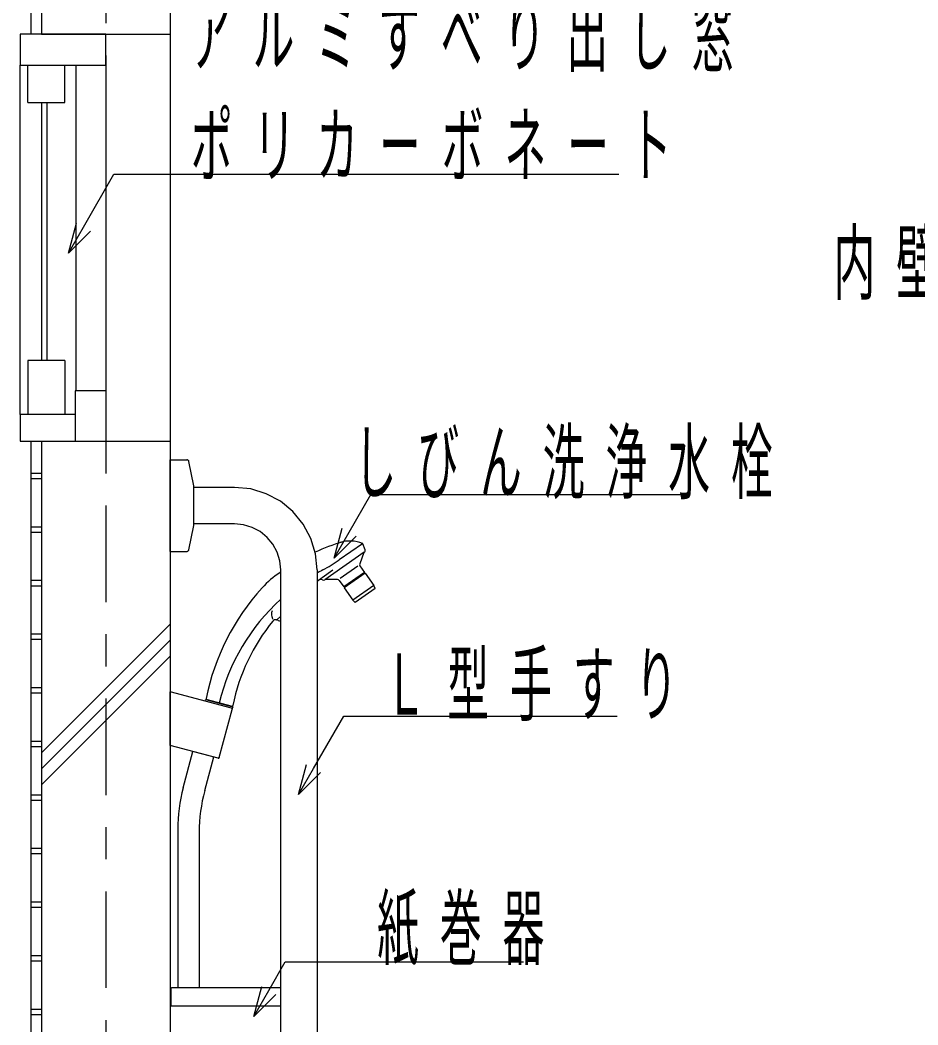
# Model space of a CAD drawing. Units: millimetres, scale not verified. Extents: x -13498 to 309, y -53460 to 8010.
# Drawn here: x -9185 to -8348, y -12665 to -11728 of the extents above; entities that cross this region are included whole.
import ezdxf

# ---------------------------------------------------------------- set-up
doc = ezdxf.new("R2010")
doc.units = ezdxf.units.MM
doc.header["$LTSCALE"] = 30
doc.linetypes.add('USER2', pattern=[6, 3, -1, 1, -1])
doc.layers.add('layer1', color=4, linetype='Continuous', lineweight=25)
doc.styles.add('ＭＳ ゴシック', font='')
doc.styles.get('ＭＳ ゴシック').set_extended_font_data('MS Gothic')

msp = doc.modelspace()

# ---------------------------------------------------------------- linework, layer by layer
at = {"layer": 'layer1', "linetype": 'USER2'}
msp.add_line((-9104.8, -11100.7), (-9104.8, -15060.7), dxfattribs=at)
at = {"layer": 'layer1', "color": 20}
for p, q in [((-9164.8, -11350.7), (-9164.8, -11740.7)), ((-9044.8, -11350.7), (-9044.8, -13610.7)), ((-9164.8, -11740.7), (-9044.8, -11740.7)), ((-9164.8, -12120.7), (-9164.8, -13610.7)), ((-9164.8, -12120.7), (-9044.8, -12120.7))]:
    msp.add_line(p, q, dxfattribs=at)
at = {"layer": 'layer1', "color": 3}
for p, q in [((-9174.8, -11355.7), (-9174.8, -11740.7)), ((-9104.8, -11740.73), (-9184.8, -11740.73)), ((-9184.8, -11740.73), (-9184.8, -11769.73)), ((-9104.8, -11769.73), (-9104.8, -11740.73)), ((-9184.8, -11769.73), (-9104.8, -11769.73)), ((-9177.5, -11804.7), (-9177.5, -11769.73)), ((-9143, -11804.7), (-9143, -11769.73)), ((-9177.5, -11804.7), (-9143, -11804.7)), ((-9143, -12045.2), (-9177.5, -12045.2)), ((-9177.5, -12045.2), (-9177.5, -12095.7)), ((-9143, -12045.2), (-9143, -12095.7)), ((-9133.3, -12073.7), (-9133.3, -12120.7)), ((-9104.8, -12073.7), (-9133.3, -12073.7)), ((-9104.8, -12073.7), (-9104.8, -12120.7)), ((-9133.3, -12095.7), (-9184.8, -12095.7)), ((-9184.8, -12095.7), (-9184.8, -12120.7)), ((-9184.8, -12120.7), (-9104.8, -12120.7)), ((-9174.8, -12120.7), (-9174.8, -13550.7)), ((-9044.8, -12137.95), (-9029.31, -12137.95)), ((-9044.8, -12223.45), (-9044.8, -12137.95)), ((-9022.82, -12162.24), (-9027.4, -12139.4)), ((-9022.8, -12199.16), (-9022.8, -12162.24)), ((-8984.8, -12163.7), (-9022.8, -12163.7)), ((-9027.4, -12221.99), (-9022.82, -12199.16)), ((-8984.8, -12197.7), (-9022.8, -12197.7)), ((-9044.8, -12223.45), (-9029.31, -12223.45)), ((-8863.85, -12224.17), (-8900.65, -12249.94)), ((-8865.55, -12216.2), (-8887.21, -12231.37)), ((-8864.23, -12224.43), (-8868.11, -12235.1)), ((-8863.12, -12221.84), (-8865.18, -12216.21)), ((-8941.8, -12242.96), (-8942.24, -12243.23)), ((-8941.8, -12880.7), (-8941.8, -12240.7)), ((-8907.8, -12240.7), (-8907.8, -12880.7)), ((-8893.09, -12240.98), (-8903.02, -12247.93)), ((-8869.99, -12237.14), (-8886.36, -12248.6)), ((-8863.66, -12242.95), (-8883.07, -12256.54)), ((-8867.87, -12236.93), (-8863.66, -12242.95)), ((-8864.35, -12243.44), (-8863.78, -12244.26)), ((-8864.3, -12243.51), (-8864.21, -12244.56)), ((-8888.92, -12249.67), (-8900.27, -12249.67)), ((-8887.29, -12250.52), (-8883.07, -12256.54)), ((-8863.08, -12243.77), (-8882.5, -12257.36)), ((-8863.08, -12243.77), (-8855.05, -12255.24)), ((-8882.5, -12257.36), (-8874.47, -12268.83)), ((-8882.37, -12256.06), (-8881.8, -12256.88)), ((-8881.37, -12256.58), (-8882.32, -12256.13)), ((-8855.05, -12255.24), (-8874.47, -12268.83)), ((-8853.82, -12258.04), (-8872.25, -12270.95)), ((-8853.82, -12258.04), (-8855.05, -12255.24)), ((-8872.25, -12270.95), (-8874.47, -12268.83)), ((-8950.26, -12280.49), (-8950.4, -12281.28)), ((-8950.01, -12279.71), (-8950.26, -12280.49)), ((-8949.62, -12278.89), (-8950.01, -12279.71)), ((-8950.4, -12281.28), (-8950.43, -12282.09)), ((-8950.43, -12282.09), (-8950.33, -12282.96)), ((-8950.33, -12282.96), (-8950.12, -12283.99)), ((-8950.12, -12283.99), (-8949.78, -12285.14)), ((-8949.78, -12285.14), (-8949.31, -12286.52)), ((-8941.8, -12283.71), (-8945.4, -12287.3)), ((-8944.07, -12287.79), (-8944.98, -12286.88)), ((-9044.8, -12404.35), (-9044.8, -12354.35)), ((-8987.74, -12369.64), (-9044.8, -12354.35)), ((-9012.35, -12363.05), (-9012.04, -12361.91)), ((-9011.43, -12361.55), (-9012.04, -12361.91)), ((-8986.7, -12368.18), (-9011.43, -12361.55)), ((-9010.71, -12361.75), (-8987.54, -12367.96)), ((-8999.02, -12415.58), (-8987.04, -12370.86)), ((-8987.38, -12372.13), (-8986.92, -12370.92)), ((-8986.92, -12370.92), (-8986.35, -12368.79)), ((-8986.7, -12368.18), (-8986.35, -12368.79)), ((-9000.24, -12416.29), (-9044.8, -12404.35)), ((-9032.69, -12443.98), (-9023.6, -12410.06)), ((-9002.44, -12415.73), (-9021.57, -12410.6)), ((-9012.69, -12446.62), (-9004.28, -12415.23)), ((-9037.8, -12482.81), (-9037.8, -12630.7)), ((-9017.8, -12485.44), (-9017.8, -12630.7)), ((-9044.3, -12631.38), (-9044.3, -12647.7)), ((-8941.8, -12630.7), (-9043.51, -12630.7)), ((-9044.8, -12646.5), (-9044.8, -12708.3)), ((-9044.3, -12646.5), (-9044.8, -12646.5)), ((-8941.8, -12647.7), (-9044.3, -12647.7))]:
    msp.add_line(p, q, dxfattribs=at)
at = {"layer": 'layer1'}
for p, q in [((-9184.8, -12095.7), (-9184.8, -11769.73)), ((-9132.8, -11769.73), (-9132.8, -12073.7)), ((-9104.8, -11769.73), (-9104.8, -12073.7)), ((-9164.8, -11804.7), (-9164.8, -12045.2)), ((-9159.8, -11804.7), (-9159.8, -12045.2)), ((-9125.8, -11920.84), (-9097.36, -11871.58)), ((-9097.36, -11871.58), (-9016.34, -11871.58)), ((-9016.34, -11871.58), (-8626.49, -11871.58)), ((-9139.8, -11945.09), (-9132.3, -11917.09)), ((-9139.8, -11945.09), (-9125.8, -11920.84)), ((-9119.31, -11924.59), (-9139.8, -11945.09)), ((-9164.8, -12150.7), (-9174.8, -12150.7)), ((-9164.8, -12155.7), (-9174.8, -12155.7)), ((-8878.04, -12205.54), (-8857.67, -12170.27)), ((-8857.67, -12170.27), (-8855.67, -12170.27)), ((-8855.67, -12170.27), (-8559.94, -12170.27)), ((-9164.8, -12200.7), (-9174.8, -12200.7)), ((-9164.8, -12205.7), (-9174.8, -12205.7)), ((-8892.04, -12229.79), (-8884.54, -12201.79)), ((-8892.04, -12229.79), (-8878.04, -12205.54)), ((-8871.54, -12209.3), (-8892.04, -12229.79)), ((-9164.8, -12250.7), (-9174.8, -12250.7)), ((-9164.8, -12255.7), (-9174.8, -12255.7)), ((-9164.8, -12411.29), (-9044.8, -12291.29)), ((-9164.8, -12300.7), (-9174.8, -12300.7)), ((-9164.8, -12305.7), (-9174.8, -12305.7)), ((-9164.8, -12426.29), (-9044.8, -12306.29)), ((-9164.8, -12441.29), (-9044.8, -12321.29)), ((-9164.8, -12350.7), (-9174.8, -12350.7)), ((-9164.8, -12355.7), (-9174.8, -12355.7)), ((-8911.1, -12425.92), (-8882.97, -12377.19)), ((-8882.97, -12377.19), (-8880.97, -12377.19)), ((-8880.97, -12377.19), (-8627.93, -12377.19)), ((-9164.8, -12400.7), (-9174.8, -12400.7)), ((-9164.8, -12405.7), (-9174.8, -12405.7)), ((-8925.1, -12450.17), (-8917.6, -12422.17)), ((-8925.1, -12450.17), (-8911.1, -12425.92)), ((-8904.6, -12429.67), (-8925.1, -12450.17)), ((-9164.8, -12450.7), (-9174.8, -12450.7)), ((-9164.8, -12455.7), (-9174.8, -12455.7)), ((-9164.8, -12500.7), (-9174.8, -12500.7)), ((-9164.8, -12505.7), (-9174.8, -12505.7)), ((-9164.8, -12550.7), (-9174.8, -12550.7)), ((-9164.8, -12555.7), (-9174.8, -12555.7)), ((-9164.8, -12600.7), (-9174.8, -12600.7)), ((-9164.8, -12605.7), (-9174.8, -12605.7)), ((-8952.95, -12632.99), (-8937.57, -12606.34)), ((-8937.57, -12606.34), (-8893.71, -12606.34)), ((-8893.71, -12606.34), (-8715.42, -12606.34)), ((-8966.95, -12657.24), (-8959.45, -12629.24)), ((-8966.95, -12657.24), (-8952.95, -12632.99)), ((-8946.46, -12636.74), (-8966.95, -12657.24)), ((-9164.8, -12650.7), (-9174.8, -12650.7)), ((-9164.8, -12655.7), (-9174.8, -12655.7))]:
    msp.add_line(p, q, dxfattribs=at)
at = {"layer": 'layer1', "color": 3}
for points in [[(-9027.39, -12139.4), (-9027.52, -12139.06), (-9027.71, -12138.74), (-9027.96, -12138.47), (-9028.26, -12138.25), (-9028.59, -12138.08), (-9028.94, -12137.98), (-9029.31, -12137.95)], [(-8907.81, -12240.7), (-8909.29, -12225.67), (-8913.67, -12211.23), (-8920.79, -12197.92), (-8930.36, -12186.25), (-8942.03, -12176.67), (-8955.34, -12169.56), (-8969.78, -12165.18), (-8984.8, -12163.7)], [(-8941.81, -12240.7), (-8942.63, -12232.31), (-8945.08, -12224.24), (-8949.05, -12216.81), (-8954.4, -12210.29), (-8960.92, -12204.94), (-8968.35, -12200.97), (-8976.42, -12198.52), (-8984.8, -12197.7)], [(-9029.31, -12223.45), (-9028.94, -12223.41), (-9028.59, -12223.31), (-9028.26, -12223.15), (-9027.96, -12222.92), (-9027.71, -12222.65), (-9027.52, -12222.34), (-9027.39, -12221.99)]]:
    msp.add_lwpolyline(points, dxfattribs=at)
for centre, radius, start, end in [((-8836.69, -12377.73), 170, 106.41679, 115.39961), ((-8877.07, -12245.73), 32, 68.7393, 107.18124), ((-8865.65, -12216.38), 0.5, 20.06858, 68.7393), ((-8865, -12222.53), 2, 305, 20.06858), ((-8967.51, -12116.69), 140, 297.67396, 305), ((-8899.84, -12311.08), 80, 122, 137.91192), ((-8814.25, -12408.94), 190, 117.67396, 119.49896), ((-8866.23, -12235.78), 2, 160, 215), ((-8822.72, -12362.61), 140, 125, 127.42692), ((-8904.36, -12252.59), 3, 59.22897, 126.57747), ((-8901.8, -12248.3), 2, 239.22897, 305), ((-8888.92, -12251.67), 2, 35, 90), ((-8795.95, -12404.91), 220, 137.91192, 168.37409), ((-8814.25, -12408.94), 190, 132.17175, 166.5889), ((-8809.78, -12402.38), 180, 140.69199, 168.72423), ((-8946.73, -12290.25), 3, 72.0256, 140.69199), ((-8945.68, -12287.02), 0.4, 252.0256, 315), ((-8942.66, -12286.37), 2, 225, 295.29886), ((-9010.46, -12360.78), 1, 168.37409, 255), ((-8988, -12370.6), 1, 345.00001, 75.00001), ((-8987.28, -12366.99), 1, 255, 348.72423), ((-8999.98, -12415.32), 1, 255, 345.00001), ((-8887.8, -12482.81), 150, 164.99979, 180), ((-8867.8, -12485.44), 150, 164.99979, 180), ((-9043.46, -12631.55), 0.858, 93.31084, 168.24106)]:
    msp.add_arc(centre, radius, start, end, dxfattribs=at)

# ---------------------------------------------------------------- texts
at = {"layer": 'layer1', "color": 2, "char_height": 57.18, "style": 'ＭＳ ゴシック'}
for s, insert, attachment_point in [('\\T1.5;\\W0.5;アルミすべり出し窓', (-9026.49, -11776.07), 7), ('\\T1.5;\\W0.5;ポリカーボネート', (-9025.64, -11876.07), 7), ('\\T1.5;\\W0.5;内壁：ＰＣ下地\u3000塗装仕上', (-8426.34, -11957.08), 4), ('\\T1.5;\\W0.5;しびん洗浄水栓', (-8872.9, -12174.79), 7), ('\\T1.5;\\W0.5;Ｌ型手すり', (-8844.9, -12381.7), 7), ('\\T1.5;\\W0.5;紙巻器', (-8851.92, -12610.88), 7)]:
    msp.add_mtext(s, dxfattribs=dict(at, insert=insert, attachment_point=attachment_point))

doc.saveas('drawing.dxf')
